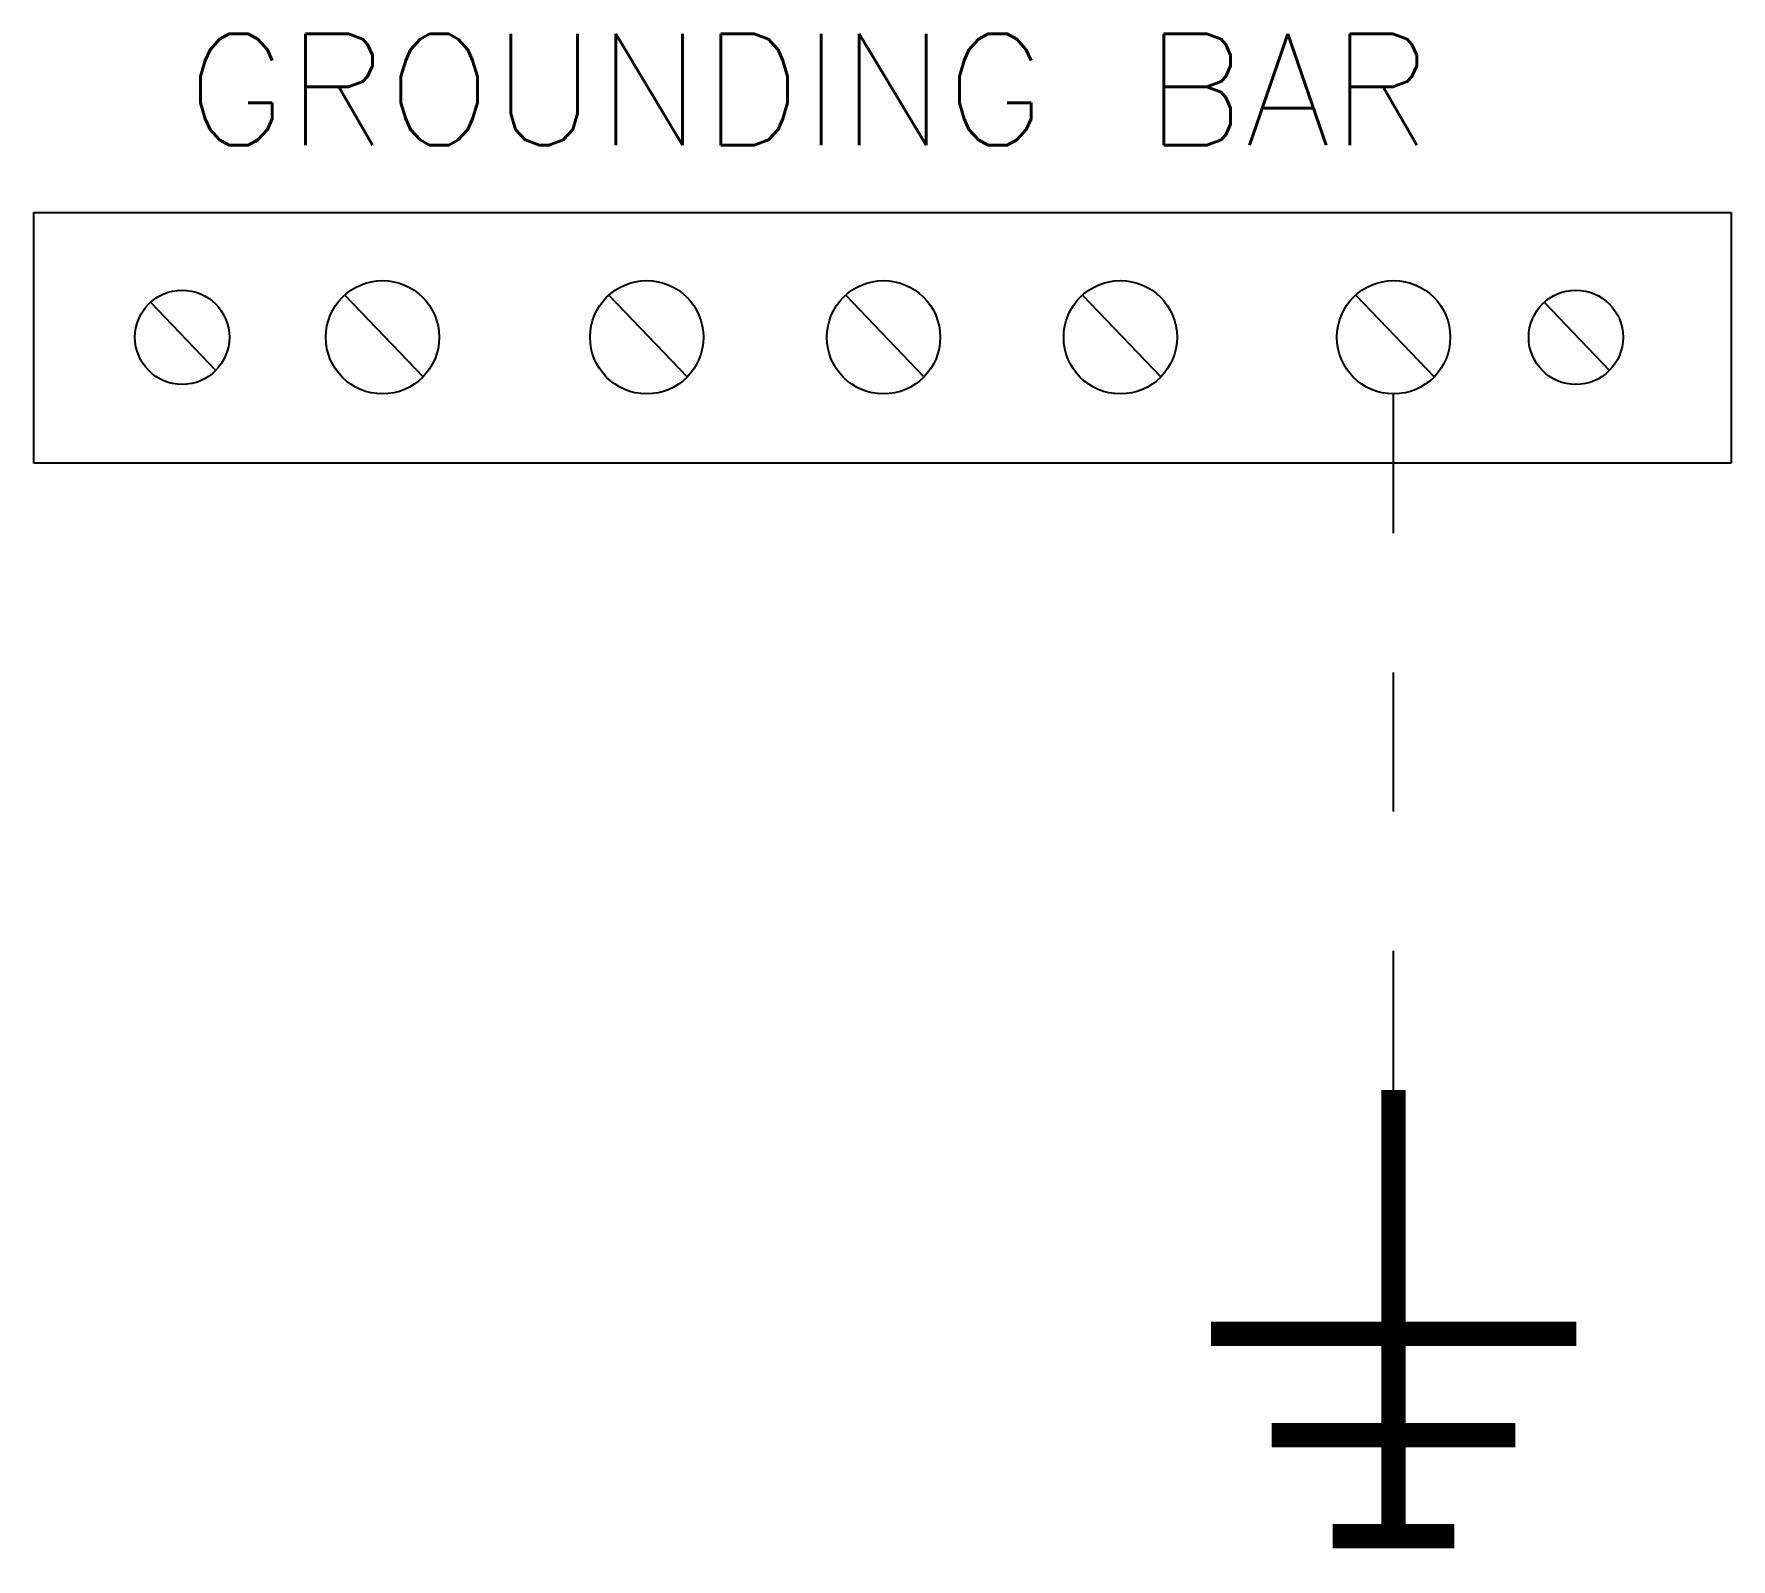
# Model space of a CAD drawing. Extents: x -0.73 to 0.49, y -0.84 to 0.26.
import ezdxf

# ---------------------------------------------------------------- set-up
doc = ezdxf.new("R2010")
doc.units = 0
doc.header["$MEASUREMENT"] = 0
doc.linetypes.add('FIELD', pattern=[0.1, 0.05, -0.05])
doc.layers.get('0').update_dxf_attribs({"color": 2, "linetype": 'CONTINUOUS'})
doc.layers.add('FIELD', color=1, linetype='FIELD')
doc.styles.get("Standard").update_dxf_attribs({"font": 'txt.shx'})

msp = doc.modelspace()

# ---------------------------------------------------------------- linework, layer by layer
at = {"color": 3, "linetype": 'CONTINUOUS'}
for p, q in [((-0.7267, -0.0497), (-0.7267, 0.1303)), ((-0.7267, 0.1303), (0.4924, 0.1303)), ((0.4924, 0.1303), (0.4924, -0.0497)), ((0.4924, -0.0497), (-0.7267, -0.0497))]:
    msp.add_line(p, q, dxfattribs=at)
at = {"color": 3, "const_width": 0.0175}
for points in [[(0.25, -0.5), (0.25, -0.8281)], [(0.1187, -0.675), (0.3812, -0.675)], [(0.1625, -0.7479), (0.3375, -0.7479)], [(0.2061, -0.8205), (0.2936, -0.8205)]]:
    msp.add_lwpolyline(points, dxfattribs=at)
at = {"color": 3}
for centre, radius in [((-0.6202, 0.0407), 0.0339), ((-0.4763, 0.0407), 0.0407), ((-0.2865, 0.0407), 0.0407), ((-0.1164, 0.0407), 0.0407), ((0.0537, 0.0407), 0.0407), ((0.25, 0.0407), 0.0407), ((0.3809, 0.0407), 0.0339)]:
    msp.add_circle(centre, radius, dxfattribs=at)
at = {"layer": 'FIELD', "color": 3}
for p, q in [((-0.6429, 0.0659), (-0.596, 0.0169)), ((-0.5034, 0.071), (-0.4472, 0.0122)), ((-0.3137, 0.071), (-0.2575, 0.0122)), ((-0.1436, 0.071), (-0.0874, 0.0122)), ((0.0265, 0.071), (0.0828, 0.0122)), ((0.2228, 0.071), (0.279, 0.0122)), ((0.3582, 0.0659), (0.4051, 0.0169))]:
    msp.add_line(p, q, dxfattribs=at)
at = {"layer": 'FIELD'}
msp.add_line((0.25, -0.5), (0.25, 0), dxfattribs=at)

# ---------------------------------------------------------------- texts
at = {"color": 3, "linetype": 'CONTINUOUS'}
msp.add_text('GROUNDING BAR', height=0.08, dxfattribs=at).set_placement((-0.6173, 0.1786))

doc.saveas('drawing.dxf')
